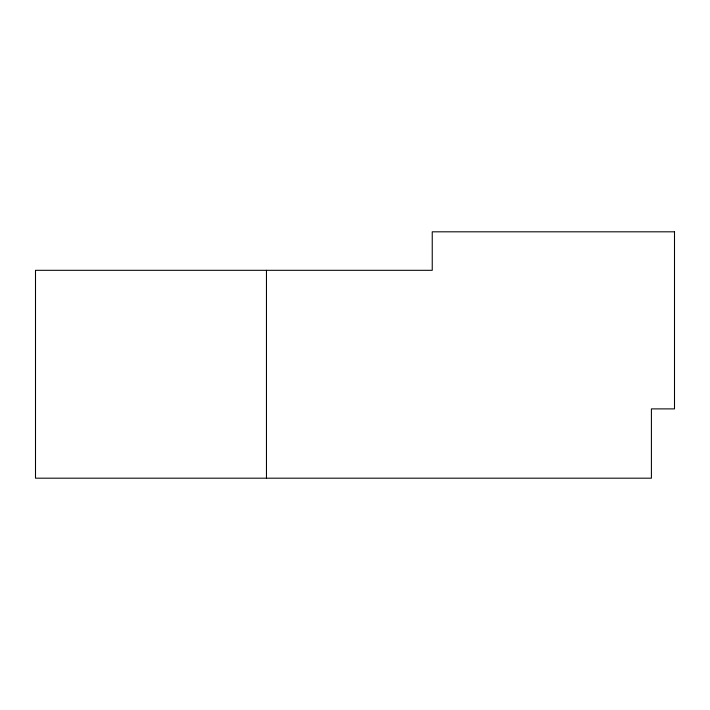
<?xml version="1.0" encoding="UTF-8"?>
<svg xmlns="http://www.w3.org/2000/svg" width="710" height="710" viewBox="0 0 710 710"><rect width="100%" height="100%" fill="white"/><g stroke="black" fill="none" stroke-linecap="round" stroke-linejoin="round"><path stroke-width="1.06" d="M266.463 270.315L266.463 478.185M674.5 231.815L432.239 231.815L432.239 270.315L35.5 270.315L35.5 478.185L651.407 478.185L651.407 408.889L674.5 408.889L674.5 231.815"/></g></svg>
